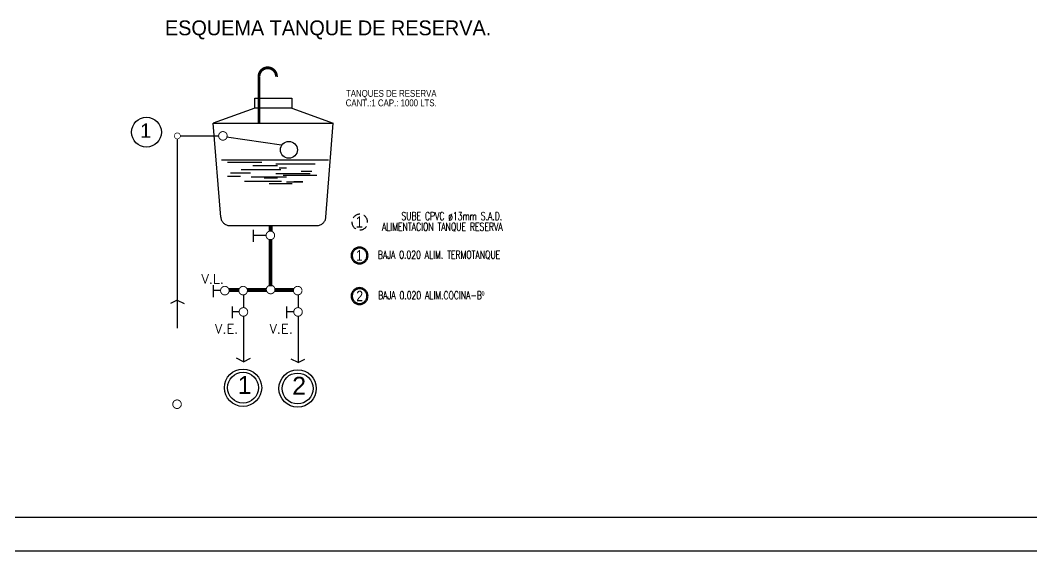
# Model space of a CAD drawing. Header units: millimetres. Extents: x 1356 to 2849, y 1307 to 1361.
# Drawn here: x 2729.05 to 2753.11, y 1326.13 to 1338.75 of the extents above; entities that cross this region are included whole.
import ezdxf

# ---------------------------------------------------------------- set-up
doc = ezdxf.new("R2010")
doc.units = ezdxf.units.MM
doc.linetypes.add('DASHED2', pattern=[0.375, 0.25, -0.125])
doc.linetypes.add('HIDDEN2', pattern=[4.7625, 3.175, -1.5875])
doc.styles.add('Arial', font='arial.ttf', dxfattribs={"height": 0.15})
doc.styles.add('CITYBLUEPRINT', font='romans.shx')
doc.styles.add('NARROW', font='ARIALN.TTF')
doc.styles.add('romanc', font='romanc.shx', dxfattribs={"height": 5})
doc.styles.add('ROMANS', font='romans.shx', dxfattribs={"width": 0.85})

msp = doc.modelspace()

# ---------------------------------------------------------------- linework, layer by layer
at = {"linetype": 'DASHED2', "ltscale": 18}
for p, q in [((2734.6352, 1336.90165), (2735.50847, 1336.90165)), ((2734.6352, 1336.66365), (2734.6352, 1336.90165)), ((2735.50847, 1336.90165), (2735.50847, 1336.66365)), ((2734.6352, 1336.66365), (2733.64457, 1336.30692)), ((2735.50847, 1336.66365), (2734.6352, 1336.66365)), ((2735.50847, 1336.66365), (2736.4991, 1336.30692)), ((2733.82036, 1334.06789), (2733.64457, 1336.30692)), ((2733.64457, 1336.30692), (2736.4991, 1336.30692)), ((2736.32331, 1334.06789), (2736.4991, 1336.30692)), ((2732.78598, 1335.93033), (2732.78598, 1335.7606)), ((2732.78598, 1335.93033), (2732.78598, 1329.74321)), ((2732.8601, 1336.00154), (2733.77121, 1336.00154)), ((2734.03482, 1333.86961), (2736.10885, 1333.86961)), ((2732.78598, 1332.09441), (2732.62303, 1332.01063)), ((2732.78598, 1332.09441), (2732.94894, 1332.01063)), ((2734.3628, 1331.71219), (2734.3628, 1330.65315)), ((2735.66175, 1331.71219), (2735.66175, 1330.60913)), ((2734.3628, 1330.62686), (2734.19984, 1330.71064)), ((2734.3628, 1330.62686), (2734.52575, 1330.71064)), ((2735.66175, 1330.60913), (2735.4988, 1330.69291)), ((2735.66175, 1330.60913), (2735.8247, 1330.69291))]:
    msp.add_line(p, q, dxfattribs=at)
for p, q in [((2733.95932, 1335.98203), (2735.2676, 1335.7869)), ((2733.97885, 1335.37713), (2734.79896, 1335.37713)), ((2734.3108, 1335.20151), (2735.24807, 1335.20151)), ((2734.58417, 1335.29908), (2735.16997, 1335.29908)), ((2735.13092, 1335.3381), (2736.06819, 1335.3381)), ((2735.20902, 1335.24054), (2735.38476, 1335.24054)), ((2735.73624, 1335.16249), (2735.99008, 1335.16249)), ((2733.97885, 1335.04541), (2734.29127, 1335.04541)), ((2734.05696, 1335.12346), (2734.52559, 1335.12346)), ((2734.38891, 1334.92833), (2735.2676, 1334.92833)), ((2734.54512, 1335.0259), (2735.38476, 1335.0259)), ((2734.85754, 1335.00638), (2735.16997, 1335.00638)), ((2735.13092, 1335.10395), (2735.95103, 1335.10395)), ((2735.30665, 1335.06492), (2736.10724, 1335.06492)), ((2735.38476, 1334.90882), (2735.77529, 1334.90882)), ((2735.77529, 1334.90882), (2735.5605, 1334.90882)), ((2734.9747, 1334.86979), (2735.52145, 1334.86979)), ((2699.31504, 1326.9307), (2772.99012, 1326.9307)), ((2698.81504, 1326.1307), (2773.83514, 1326.1307))]:
    msp.add_line(p, q)
at = {"linetype": 'Continuous'}
for p, q in [((2733.84216, 1335.43567), (2736.38061, 1335.43567)), ((2734.60125, 1333.48355), (2734.60125, 1333.7642)), ((2734.89907, 1333.63533), (2734.60125, 1333.63533)), ((2733.64746, 1332.16909), (2733.64746, 1332.44974)), ((2733.8088, 1332.32087), (2733.64746, 1332.32087)), ((2734.09748, 1331.66229), (2734.09748, 1331.94294)), ((2734.25882, 1331.81407), (2734.09748, 1331.81407)), ((2735.39643, 1331.66229), (2735.39643, 1331.94294)), ((2735.55778, 1331.81407), (2735.39643, 1331.81407))]:
    msp.add_line(p, q, dxfattribs=at)
at = {"ltscale": 0.1}
for p, q in [((2734.3628, 1332.21958), (2734.3628, 1331.91595)), ((2735.66175, 1332.21958), (2735.66175, 1331.91595))]:
    msp.add_line(p, q, dxfattribs=at)
at = {"linetype": 'Continuous', "const_width": 0.06793}
msp.add_lwpolyline([(2735.14617, 1337.40835, 1.03656157), (2734.73146, 1337.4074), (2734.73146, 1336.30692)], format="xyb", dxfattribs=at)
at = {"linetype": 'Continuous'}
for points, const_width in [([(2733.7712, 1336.00294, 1), (2733.97499, 1336.00294, 1)], 0.02264), ([(2732.71744, 1336.0016, -1), (2732.8601, 1336.0016, -1)], 0.01585), ([(2734.89907, 1333.63533, 1), (2735.10287, 1333.63533, 1)], 0.02264), ([(2733.81695, 1332.32105, 1), (2734.02075, 1332.32105, 1)], 0.02264), ([(2734.25159, 1332.32105, 1), (2734.45539, 1332.32105, 1)], 0.02264), ([(2734.90553, 1332.34773, 1), (2735.10933, 1332.34773, 1)], 0.02264), ([(2735.55054, 1332.32105, 1), (2735.75434, 1332.32105, 1)], 0.02264), ([(2734.25882, 1331.81407, 1), (2734.46262, 1331.81407, 1)], 0.02264), ([(2735.55778, 1331.81407, 1), (2735.76157, 1331.81407, 1)], 0.02264), ([(2732.68, 1329.61792, 1), (2732.88379, 1329.61792, 1)], 0.02264)]:
    msp.add_lwpolyline(points, format="xyb", close=True, dxfattribs=dict(at, const_width=const_width))
at = {"linetype": 'Continuous', "const_width": 0.09058}
for points in [[(2735.00701, 1333.86961), (2735.00701, 1333.73705)], [(2735.00309, 1332.42283), (2735.00309, 1333.55301)], [(2734.01949, 1332.33704), (2734.25285, 1332.33704)], [(2734.45412, 1332.33704), (2734.90752, 1332.33704)], [(2735.1088, 1332.33704), (2735.5518, 1332.33704)]]:
    msp.add_lwpolyline(points, dxfattribs=at)
at = {"linetype": 'Continuous'}
for centre, radius in [((2732.05356, 1336.09087), 0.35528), ((2734.35083, 1330.01035), 0.4441), ((2734.35083, 1330.01035), 0.36767), ((2735.64979, 1329.99261), 0.4441), ((2735.64979, 1329.99261), 0.36767)]:
    msp.add_circle(centre, radius, dxfattribs=at)
msp.add_circle((2735.44334, 1335.66982), 0.20093)
at = {"linetype": 'DASHED2', "ltscale": 18}
for centre, start, end in [((2734.03482, 1334.08473), 184.489157, 270), ((2736.10885, 1334.08473), 270, 355.510843)]:
    msp.add_arc(centre, 0.21512, start, end, dxfattribs=at)
at = {"linetype": 'HIDDEN2', "ltscale": 0.06}
for start, end in [(0, 180), (180, 0)]:
    msp.add_arc((2737.12854, 1333.95035), 0.18681, start, end, dxfattribs=at)
at = {"linetype": 'HIDDEN2', "ltscale": 0.35}
for centre, radius, start, end in [((2737.12295, 1333.1563), 0.20184, 0, 180), ((2737.12295, 1333.1563), 0.17514, 0, 180), ((2737.12295, 1333.1563), 0.20184, 180, 0), ((2737.12295, 1333.1563), 0.17514, 180, 0), ((2737.12295, 1332.18989), 0.20184, 0, 180), ((2737.12295, 1332.18989), 0.17514, 0, 180), ((2737.12295, 1332.18989), 0.20184, 180, 0), ((2737.12295, 1332.18989), 0.17514, 180, 0)]:
    msp.add_arc(centre, radius, start, end, dxfattribs=at)

# ---------------------------------------------------------------- texts
at = {"color": 7}
for s, height, style, p in [('TANQUES DE RESERVA ', 0.1627358, 'NARROW', (2736.80049, 1336.93233)), ('CANT.:1 CAP.: 1000 LTS.', 0.1627358, 'NARROW', (2736.79377, 1336.70756)), ('1', 0.33966, 'Arial', (2731.90277, 1335.95798)), ('1', 0.42458, 'Arial', (2734.22241, 1329.86369)), ('2', 0.42458, 'Arial', (2735.52136, 1329.84596))]:
    msp.add_text(s, height=height, dxfattribs=dict(at, style=style)).set_placement(p)
at = {"style": 'ROMANS', "width": 0.7}
for s, p in [('SUBE CPVC ø13mm S.A.D.', (2738.1181, 1334.00006)), ('ALIMENTACION TANQUE RESERVA', (2737.6549, 1333.74468)), ('BAJA 0.020 ALIM. TERMOTANQUE', (2737.55804, 1333.08024)), ('BAJA 0.020 ALIM.COCINA-Bº ', (2737.5641, 1332.11384))]:
    msp.add_text(s, height=0.190706, dxfattribs=at).set_placement(p)
at = {"ltscale": 0.001, "style": 'NARROW'}
for s, height, p in [('1', 0.26793, (2737.03308, 1333.81938)), ('1', 0.25118, (2737.03757, 1333.03351)), ('2', 0.25118, (2737.04628, 1332.06711))]:
    msp.add_text(s, height=height, dxfattribs=at).set_placement(p)
at = {"style": 'CITYBLUEPRINT'}
for s, p in [('V.L.', (2733.36205, 1332.48937)), ('V.E.', (2733.68439, 1331.29764)), ('V.E.', (2734.98334, 1331.29764))]:
    msp.add_text(s, height=0.226442, dxfattribs=at).set_placement(p)
at = {"linetype": 'ByBlock', "insert": (2732.49423, 1338.74962), "char_height": 0.3528984, "width": 185.8160447, "attachment_point": 1, "style": 'romanc'}
msp.add_mtext('{\\fPlay|b0|i0|c0|p34;ESQUEMA TANQUE DE RESERVA.}', dxfattribs=at)

doc.saveas('drawing.dxf')
